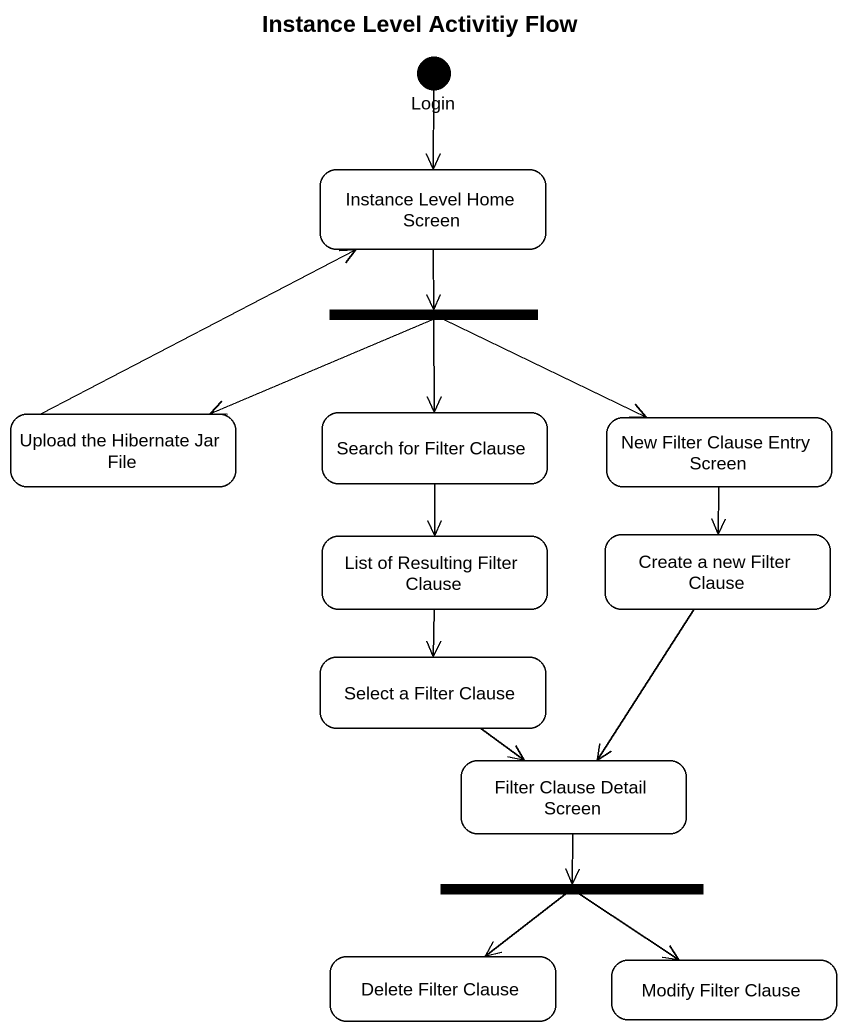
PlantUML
@startuml
title Instance Level Activitiy Flow
hide empty description
state Login <<start>>
state "Instance Level Home Screen" as Instance_Level_Home_Screen
state fork1 <<fork>>
state "Upload the Hibernate Jar File" as Upload_the_Hibernate_Jar
state "Search for Filter Clause" as Search_for_Filter_Clause
state "New Filter Clause Entry Screen" as New_Filter_Clause_Entry
state "List of Resulting Filter Clause" as List_of_Resulting_Filter
state "Create a new Filter Clause" as Create_a_new_Filter_Clause
state "Select a Filter Clause" as Select_a_Filter_Clause
state "Filter Clause Detail Screen" as Filter_Clause_Detail_Screen
state "Delete Filter Clause" as Delete_Filter_Clause
state fork2 <<fork>>
state "Modify Filter Clause" as Modify_Filter_Clause
Login --> Instance_Level_Home_Screen
Instance_Level_Home_Screen --> fork1
fork1 -left-> Upload_the_Hibernate_Jar
fork1 --> Search_for_Filter_Clause
fork1 -right-> New_Filter_Clause_Entry
Upload_the_Hibernate_Jar -up-> Instance_Level_Home_Screen
Search_for_Filter_Clause --> List_of_Resulting_Filter
New_Filter_Clause_Entry --> Create_a_new_Filter_Clause
List_of_Resulting_Filter --> Select_a_Filter_Clause
Create_a_new_Filter_Clause --> Filter_Clause_Detail_Screen
Select_a_Filter_Clause --> Filter_Clause_Detail_Screen
Filter_Clause_Detail_Screen --> fork2
fork2 --> Delete_Filter_Clause
fork2 --> Modify_Filter_Clause
@enduml
